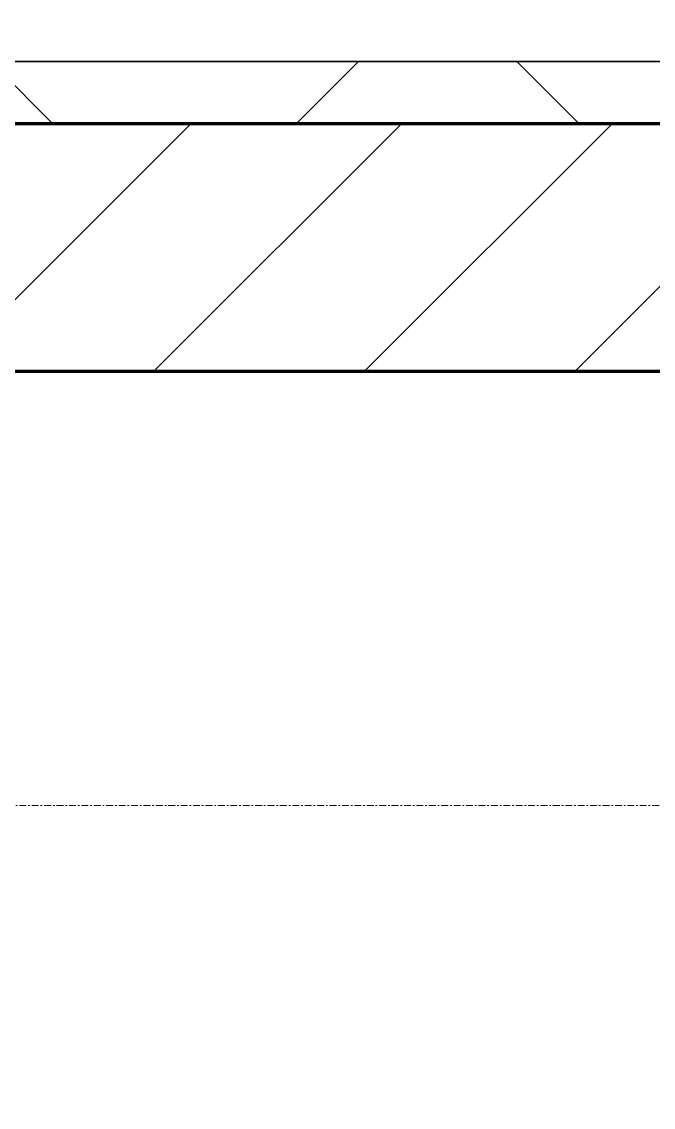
# Model space of a CAD drawing. Header units: millimetres. Extents: x -726012 to -647389, y -20772 to 18805.
# Drawn here: x -694855 to -694346, y 3336 to 4211 of the extents above; entities that cross this region are included whole.
import ezdxf
from ezdxf.xclip import XClip

# ---------------------------------------------------------------- set-up
doc = ezdxf.new("R2010")
doc.units = ezdxf.units.MM
doc.header["$XCLIPFRAME"] = 0
doc.linetypes.add('DPA_Grid _ Level 100', pattern=[10, 5.5, -1.6, 1.3, -1.6])
for name, color, linetype, lineweight in [('A-GLAZ-CURT', 2, 'Continuous', 9), ('A-WALL', 5, 'Continuous', 35), ('A-WALL-FNSH', 2, 'Continuous', 35), ('A-WALL-PATT', 1, 'Continuous', 35), ('S-GRID', 251, 'Continuous', 9)]:
    doc.layers.add(name, color=color, linetype=linetype, lineweight=lineweight)
doc.layers.add('A11_ALU.SOLID SHEET', color=2, linetype='Continuous')

# ---------------------------------------------------------------- blocks, each defined once
blk = doc.blocks.new('PPLS-PP19_Custom Tile Pattern - Custom Tile Pattern-V169-4233-01 ENLARGED MULTI-PURPOSE LEVEL - REFLECTED CEILING PLAN - SHEET 4')
at = {"layer": 'A-GLAZ-CURT'}
for p, q in [((-300, 0), (300, 0)), ((300, 0), (-300, 0)), ((195.99, 0), (213.31, 0)), ((213.31, 0), (195.99, 0)), ((230.06, 0), (300, 0)), ((-300, -50), (300, -50)), ((300, -50), (-300, -50))]:
    blk.add_line(p, q, dxfattribs=at)
for points, knots in [([(-126.5, 0), (-122.44, 0), (-108.71, 0), (-86.68, 0), (-63.44, 0), (-54.4, 0), (-48.53, 0), (-30.79, 0), (-18.03, 0), (8.61, 0), (15.02, 0), (22.91, 0), (31, 0), (39.04, 0), (51.19, 0), (58.74, 0), (61.34, 0), (61.45, 0)], [-5231.017328, -5231.017328, -5231.017328, -5231.017328, -4994.692869, -4542.524482, -4008.285538, -3689.699207, -3546.54457, -3315.260113, -2864.387349, -2439.246196, -2084.094819, -1956.422387, -1818.904206, -1645.594513, -1443.202566, -1228.752106, -1120.932285, -1120.932285, -1120.932285, -1120.932285]), ([(31.18, 0), (25.97, 0), (11.99, 0), (-16.92, 0), (-47.42, 0), (-65.77, 0), (-66.37, 0), (-66.38, 0)], [-4496.803627, -4496.803627, -4496.803627, -4496.803627, -4222.080604, -3745.412743, -2981.410125, -2542.574734, -2498.224237, -2498.224237, -2498.224237, -2498.224237]), ([(49.28, 0), (44.53, 0), (35.69, 0), (24.07, 0), (12.82, 0), (-2.9, 0), (-20.62, 0), (-32.81, 0), (-44.85, 0), (-51.43, 0), (-51.79, 0)], [-2562.591526, -2562.591526, -2562.591526, -2562.591526, -2313.748533, -2106.613311, -1925.670641, -1617.263037, -1290.787923, -1039.307308, -819.71621, -644.910881, -644.910881, -644.910881, -644.910881]), ([(30.82, 0), (29.27, 0), (20.14, 0), (3.54, 0), (-16.58, 0), (-34.76, 0), (-36.04, 0)], [-10462.034656, -10462.034656, -10462.034656, -10462.034656, -10363.088938, -9884.23066, -9424.652049, -9182.880979, -9182.880979, -9182.880979, -9182.880979]), ([(-30.52, 0), (-27.11, 0), (-17.83, 0), (5.99, 0), (22.06, 0), (37.44, 0), (43.7, 0), (47.96, 0), (48.54, 0)], [-2323.618664, -2323.618664, -2323.618664, -2323.618664, -2142.497158, -1716.209403, -1206.526904, -1089.329421, -901.315459, -871.356999, -871.356999, -871.356999, -871.356999]), ([(-19.06, 0), (-11.44, 0), (10, 0), (43.36, 0), (70.92, 0), (82.12, 0), (83.66, 0)], [-5802.707005, -5802.707005, -5802.707005, -5802.707005, -5340.621928, -4573.028122, -4094.177415, -3869.465285, -3869.465285, -3869.465285, -3869.465285]), ([(70.61, 0), (66.16, 0), (55.8, 0), (39.61, 0), (24.74, 0), (2.78, 0), (-11.9, 0), (-18.01, 0)], [-4647.237329, -4647.237329, -4647.237329, -4647.237329, -4326.416877, -4098.545751, -3766.694881, -3333.063701, -3001.340775, -3001.340775, -3001.340775, -3001.340775]), ([(-15.19, 0), (-13.07, 0), (7.48, 0), (31.54, 0), (46.53, 0), (48.88, 0)], [-461.142613, -461.142613, -461.142613, -461.142613, -429.606584, -390.253598, -382.965103, -382.965103, -382.965103, -382.965103]), ([(48.61, 0), (44.31, 0), (33.15, 0), (12, 0), (3.08, 0), (-1.67, 0), (-2.25, 0)], [-320.684075, -320.684075, -320.684075, -320.684075, -307.516438, -285.83788, -246.234814, -234.646884, -234.646884, -234.646884, -234.646884]), ([(114.39, 0), (114.2, 0), (112.08, 0), (105.42, 0), (92.38, 0), (85.59, 0), (74.4, 0), (62.26, 0), (51.85, 0), (43.81, 0), (29.53, 0), (20.67, 0), (18.85, 0), (18.16, 0)], [-8148.58938, -8148.58938, -8148.58938, -8148.58938, -8105.191388, -7723.759874, -7531.75727, -7135.649961, -6924.452779, -6738.82075, -6548.303034, -6314.283804, -6135.05769, -5972.647715, -5832.674503, -5832.674503, -5832.674503, -5832.674503]), ([(27.44, 0), (27.9, 0), (29.54, 0), (38.07, 0), (53.39, 0), (71.67, 0), (84.83, 0), (86.01, 0), (92.51, 0), (94.33, 0)], [-5037.309798, -5037.309798, -5037.309798, -5037.309798, -4887.603822, -4705.298446, -4353.683244, -3960.84581, -3759.045785, -3336.541051, -2783.776468, -2783.776468, -2783.776468, -2783.776468]), ([(27.89, 0), (29.09, 0), (33.4, 0), (42.72, 0), (48.7, 0), (49.27, 0)], [-147.777612, -147.777612, -147.777612, -147.777612, -135.792042, -118.513713, -116.723664, -116.723664, -116.723664, -116.723664]), ([(53.18, 0), (53.06, 0), (52.22, 0), (44.99, 0), (36.46, 0), (30.82, 0)], [-622.740158, -622.740158, -622.740158, -622.740158, -566.066452, -360.610861, 0, 0, 0, 0]), ([(136.44, 0), (121.66, 0), (86.93, 0), (51.16, 0), (31.18, 0)], [-106.750556, -106.750556, -106.750556, -106.750556, -59.610984, 0, 0, 0, 0]), ([(49.21, 0), (48.49, 0), (45.27, 0), (41.18, 0), (36.02, 0), (35.54, 0), (35.54, 0)], [-336.18974, -336.18974, -336.18974, -336.18974, -334.000314, -326.15566, -319.318397, -317.489778, -317.489778, -317.489778, -317.489778]), ([(36.29, 0), (37.77, 0), (43.33, 0), (47.8, 0), (49.36, 0)], [-314.598523, -314.598523, -314.598523, -314.598523, -305.899624, -300.785225, -300.785225, -300.785225, -300.785225]), ([(49.27, 0), (60.98, 0), (84.18, 0), (106.79, 0), (117.6, 0)], [-382.565648, -382.565648, -382.565648, -382.565648, -346.313304, -312.499417, -312.499417, -312.499417, -312.499417]), ([(103.09, 0), (101.08, 0), (86.31, 0), (68.02, 0), (52.15, 0), (49.27, 0)], [-375.435014, -375.435014, -375.435014, -375.435014, -369.147452, -330.153101, -321.348202, -321.348202, -321.348202, -321.348202]), ([(49.29, 0), (51.34, 0), (58.36, 0), (64.47, 0), (72.74, 0), (75.22, 0), (76.03, 0), (76.21, 0)], [-858.59608, -858.59608, -858.59608, -858.59608, -753.071572, -495.328968, -421.953223, -334.951786, -290.452333, -290.452333, -290.452333, -290.452333]), ([(116.62, 0), (112.92, 0), (98.36, 0), (76.86, 0), (58.59, 0), (51.27, 0), (49.76, 0)], [-417.916945, -417.916945, -417.916945, -417.916945, -401.860199, -357.622665, -341.267687, -336.738185, -336.738185, -336.738185, -336.738185]), ([(50.12, 0), (55.78, 0), (72.89, 0), (100.57, 0), (116.36, 0), (128.63, 0), (128.95, 0)], [-115.825696, -115.825696, -115.825696, -115.825696, -97.899267, -63.759246, -39.050993, -35.895543, -35.895543, -35.895543, -35.895543]), ([(50.21, 0), (53.95, 0), (66.49, 0), (95.91, 0), (124.45, 0), (132.42, 0), (134.6, 0)], [-299.838748, -299.838748, -299.838748, -299.838748, -287.17622, -249.500363, -194.761443, -152.241002, -152.241002, -152.241002, -152.241002]), ([(76.63, 0), (74.8, 0), (67.65, 0), (58.32, 0), (51.3, 0), (50.25, 0)], [-3095.572228, -3095.572228, -3095.572228, -3095.572228, -2950.589685, -2634.532728, -2579.643523, -2579.643523, -2579.643523, -2579.643523]), ([(61.47, 0), (61.47, 0), (61.21, 0), (54.61, 0), (53.71, 0), (53.56, 0)], [-1113.311073, -1113.311073, -1113.311073, -1113.311073, -1096.402191, -891.204116, -747.28819, -747.28819, -747.28819, -747.28819]), ([(76.22, 0), (75.58, 0), (73.64, 0), (71.05, 0), (70.61, 0)], [-193.634889, -193.634889, -193.634889, -193.634889, -31.537676, 0, 0, 0, 0]), ([(94.4, 0), (94.4, 0), (94.64, 0), (99.11, 0), (108.3, 0), (114.45, 0), (117.6, 0)], [-2348.345796, -2348.345796, -2348.345796, -2348.345796, -2310.419338, -2233.599744, -2052.234781, -1875.085073, -1875.085073, -1875.085073, -1875.085073]), ([(117.09, 0), (116.97, 0), (112.88, 0), (108.04, 0), (103.09, 0)], [-15.975958, -15.975958, -15.975958, -15.975958, -15.488593, 0, 0, 0, 0]), ([(117.36, 0), (116.15, 0), (113.75, 0), (111.98, 0), (105.66, 0), (105.23, 0), (105.23, 0)], [-9349.434131, -9349.434131, -9349.434131, -9349.434131, -9220.200448, -9012.77275, -8966.157302, -8929.495943, -8929.495943, -8929.495943, -8929.495943]), ([(105.26, 0), (105.52, 0), (111.01, 0), (112.65, 0), (113.59, 0)], [-8920.561005, -8920.561005, -8920.561005, -8920.561005, -8814.835624, -8577.462505, -8577.462505, -8577.462505, -8577.462505]), ([(157.9, 0), (156.77, 0), (151.67, 0), (143.29, 0), (134.04, 0), (126.24, 0), (120.88, 0), (118.5, 0), (117.57, 0)], [-10292.955006, -10292.955006, -10292.955006, -10292.955006, -10098.273015, -9847.788484, -9677.714971, -9567.007022, -9453.21225, -9356.856965, -9356.856965, -9356.856965, -9356.856965]), ([(168.37, 0), (167.68, 0), (162.47, 0), (148.93, 0), (126.57, 0), (117.62, 0)], [-543.375029, -543.375029, -543.375029, -543.375029, -530.793311, -458.593899, -419.374613, -419.374613, -419.374613, -419.374613]), ([(129.02, 0), (129.02, 0), (124.41, 0), (122.48, 0), (119.16, 0), (117.63, 0)], [-35.386604, -35.386604, -35.386604, -35.386604, -31.430235, -22.807238, -16.693816, -16.693816, -16.693816, -16.693816]), ([(118.18, 0), (124.75, 0), (131.53, 0), (138.28, 0), (138.53, 0)], [-311.894639, -311.894639, -311.894639, -311.894639, -291.370682, -290.5735, -290.5735, -290.5735, -290.5735]), ([(118.63, 0), (118.86, 0), (124.72, 0), (139.94, 0), (163.31, 0), (185.23, 0), (193.62, 0), (194.69, 0), (194.79, 0)], [-1855.850978, -1855.850978, -1855.850978, -1855.850978, -1843.028543, -1530.39897, -1095.004608, -529.74427, -295.064701, -265.121568, -265.121568, -265.121568, -265.121568]), ([(128.58, 0), (128.8, 0), (130.16, 0), (139.26, 0), (152.67, 0), (161.24, 0), (162.19, 0), (162.75, 0)], [-633.326174, -633.326174, -633.326174, -633.326174, -627.736123, -618.981161, -602.094757, -592.980799, -581.414464, -581.414464, -581.414464, -581.414464]), ([(137.1, 0), (136, 0), (133.64, 0), (129.87, 0), (129.11, 0)], [-670.405967, -670.405967, -670.405967, -670.405967, -651.020627, -640.742133, -640.742133, -640.742133, -640.742133]), ([(185.97, 0), (184.12, 0), (179.09, 0), (171, 0), (161.95, 0), (161.28, 0), (158.35, 0), (157.85, 0), (157.77, 0)], [-11300.096825, -11300.096825, -11300.096825, -11300.096825, -11105.624034, -10839.086983, -10768.332124, -10666.779182, -10580.760289, -10550.278881, -10550.278881, -10550.278881, -10550.278881]), ([(300, 0), (286.53, 0), (254.22, 0), (207.11, 0), (177.41, 0), (159.34, 0), (158.33, 0), (158.3, 0)], [-285.253232, -285.253232, -285.253232, -285.253232, -244.693688, -187.987675, -143.776725, -129.632772, -123.352749, -123.352749, -123.352749, -123.352749]), ([(159.07, 0), (159.13, 0), (160.84, 0), (165.21, 0), (173.59, 0), (181.07, 0), (185.77, 0)], [-115.643202, -115.643202, -115.643202, -115.643202, -114.681583, -87.660824, -65.295536, -46.257281, -46.257281, -46.257281, -46.257281]), ([(162.75, 0), (165.4, 0), (170.91, 0), (172.61, 0), (172.61, 0)], [-111.264224, -111.264224, -111.264224, -111.264224, -56.742688, -19.085662, -19.085662, -19.085662, -19.085662]), ([(247.1, 0), (246.76, 0), (245.04, 0), (238.34, 0), (226.56, 0), (221.1, 0), (200.27, 0), (182.99, 0), (174.27, 0), (169.67, 0), (168.99, 0)], [-9649.085549, -9649.085549, -9649.085549, -9649.085549, -9581.591397, -9406.094246, -9221.510254, -9016.44624, -8717.832359, -8253.978395, -8152.463617, -8069.855175, -8069.855175, -8069.855175, -8069.855175]), ([(185.92, 0), (187.02, 0), (192.71, 0), (208.82, 0), (219.42, 0), (230.06, 0)], [-46.054212, -46.054212, -46.054212, -46.054212, -41.623857, -24.459831, 0, 0, 0, 0]), ([(185.93, 0), (186.97, 0), (192.63, 0), (201.08, 0), (207.47, 0), (213.96, 0), (215.11, 0)], [-241.12305, -241.12305, -241.12305, -241.12305, -237.955587, -223.92608, -215.862851, -208.75215, -208.75215, -208.75215, -208.75215]), ([(215.22, 0), (214.62, 0), (210.55, 0), (203.98, 0), (193.08, 0), (186.36, 0), (186.13, 0)], [-203.825446, -203.825446, -203.825446, -203.825446, -198.527383, -184.406837, -162.427601, -161.657476, -161.657476, -161.657476, -161.657476]), ([(186.22, 0), (187.76, 0), (195.02, 0), (201.73, 0), (208.81, 0), (213.9, 0), (241.96, 0), (266.73, 0), (281.71, 0), (291.71, 0), (296.52, 0), (297.86, 0), (298.09, 0)], [-7828.354678, -7828.354678, -7828.354678, -7828.354678, -7784.112253, -7606.717214, -7289.299508, -7042.621073, -6582.165592, -6068.460911, -5766.029927, -5566.724884, -5280.360606, -5199.253518, -5199.253518, -5199.253518, -5199.253518]), ([(193.8, 0), (193.33, 0), (191.36, 0), (188.82, 0), (186.59, 0)], [-11665.349007, -11665.349007, -11665.349007, -11665.349007, -11565.880756, -11322.250507, -11322.250507, -11322.250507, -11322.250507]), ([(300, 0), (288.22, 0), (262, 0), (230.43, 0), (219.94, 0), (219.02, 0)], [-12528.858583, -12528.858583, -12528.858583, -12528.858583, -11905.454923, -11162.864862, -10856.732305, -10856.732305, -10856.732305, -10856.732305]), ([(219.9, 0), (220.86, 0), (227.84, 0), (242.06, 0), (246.54, 0), (246.96, 0)], [-10670.940496, -10670.940496, -10670.940496, -10670.940496, -10511.382485, -9925.173265, -9834.877357, -9834.877357, -9834.877357, -9834.877357]), ([(284.76, 0), (284.76, 0), (285.09, 0), (287.47, 0), (293.59, 0), (297.76, 0), (300, 0)], [-4110.630118, -4110.630118, -4110.630118, -4110.630118, -4053.389046, -3959.664717, -3862.421465, -3746.95702, -3746.95702, -3746.95702, -3746.95702]), ([(297.38, 0), (295.84, 0), (291.62, 0), (285.38, 0), (284.87, 0)], [-4803.172655, -4803.172655, -4803.172655, -4803.172655, -4358.271401, -4143.037883, -4143.037883, -4143.037883, -4143.037883])]:
    blk.add_open_spline(points, degree=3, knots=knots, dxfattribs=at)
for points in [[(80.35, 0), (79.57, 0), (78.27, 0), (76.63, 0)], [(84.06, 0), (83.48, 0), (82.41, 0), (81.72, 0)], [(168.74, 0), (168.74, 0), (169.81, 0), (171.51, 0)], [(185.93, 0), (180.47, 0), (175, 0), (169.49, 0)], [(171.51, 0), (175, 0), (180.3, 0), (185.01, 0)], [(172.07, 0), (176.59, 0), (181.14, 0), (185.75, 0)], [(195.11, 0), (194.91, 0), (194.44, 0), (193.8, 0)]]:
    blk.add_open_spline(points, degree=3, dxfattribs=at)
blk = doc.blocks.new('PPLS-PP19_Custom Tile Pattern - Custom Tile Pattern-V170-4233-01 ENLARGED MULTI-PURPOSE LEVEL - REFLECTED CEILING PLAN - SHEET 4')
at = {"layer": 'A-GLAZ-CURT'}
for p, q in [((-300, 0), (300, 0)), ((300, 0), (-300, 0)), ((-293.07, 0), (-277.4, 0)), ((-277.4, 0), (-293.07, 0)), ((-277.34, 0), (-275.75, 0)), ((-275.75, 0), (-277.34, 0)), ((-222.32, 0), (-209.05, 0)), ((-209.05, 0), (-222.32, 0)), ((-208.66, 0), (-205, 0)), ((-205, 0), (-208.66, 0)), ((-300, -50), (300, -50)), ((300, -50), (-300, -50))]:
    blk.add_line(p, q, dxfattribs=at)
at = {"layer": 'A-GLAZ-CURT', "flags": 128}
for points in [[(-300, 0), (-291.56, 0), (-283.3, 0), (-275.2, 0), (-267.26, 0), (-259.45, 0), (-251.77, 0), (-244.2, 0), (-236.74, 0), (-229.36, 0), (-222.06, 0), (-214.83, 0), (-207.71, 0), (-200.76, 0), (-194.02, 0), (-187.54, 0), (-181.38, 0), (-175.58, 0), (-170.25, 0), (-165.64, 0), (-162.01, 0), (-159.53, 0), (-157.46, 0), (-154.52, 0), (-149.42, 0), (-141.84, 0)], [(-209.07, 0), (-215.73, 0), (-222.63, 0), (-229.72, 0), (-236.97, 0), (-244.39, 0), (-251.96, 0), (-259.67, 0), (-267.51, 0), (-275.48, 0), (-283.55, 0), (-291.73, 0), (-300, 0)], [(-140.76, 0), (-145.5, 0), (-150.63, 0), (-155.53, 0), (-160.27, 0), (-164.95, 0), (-169.65, 0), (-174.47, 0), (-179.49, 0), (-184.81, 0), (-190.44, 0), (-196.37, 0), (-202.58, 0), (-209.04, 0)], [(-140.79, 0), (-132.81, 0), (-126.08, 0)], [(-125.17, 0), (-128.55, 0), (-134.16, 0), (-140.03, 0)]]:
    blk.add_lwpolyline(points, dxfattribs=at)
at = {"layer": 'A-GLAZ-CURT'}
for points, knots in [([(-300, 0), (-284.65, 0), (-236.57, 0), (-174.61, 0), (-129.95, 0), (-110.8, 0), (-99.5, 0), (-91.46, 0)], [-5323.127839, -5323.127839, -5323.127839, -5323.127839, -4502.809032, -2700.551212, -1002.059161, -460.363443, 0, 0, 0, 0]), ([(-278.33, 0), (-280.1, 0), (-287.17, 0), (-294.48, 0), (-300, 0)], [-13827.365201, -13827.365201, -13827.365201, -13827.365201, -13729.592194, -13439.944408, -13439.944408, -13439.944408, -13439.944408]), ([(-72.93, 0), (-75.51, 0), (-91.45, 0), (-134.08, 0), (-201.18, 0), (-254.15, 0), (-277.4, 0)], [-19442.345229, -19442.345229, -19442.345229, -19442.345229, -18935.241197, -17136.203329, -15131.813646, -13844.503796, -13844.503796, -13844.503796, -13844.503796]), ([(-209.81, 0), (-218.94, 0), (-233.42, 0), (-255.22, 0), (-262.59, 0), (-264.9, 0), (-265.4, 0)], [-1328.219744, -1328.219744, -1328.219744, -1328.219744, -858.079193, -543.655514, -208.940337, 0, 0, 0, 0]), ([(-258.6, 0), (-257.91, 0), (-254.26, 0), (-241.25, 0), (-225.99, 0), (-214.89, 0), (-210.26, 0), (-209.07, 0)], [-5722.54675, -5722.54675, -5722.54675, -5722.54675, -5657.471696, -5413.335975, -5017.494783, -4832.723979, -4769.952401, -4769.952401, -4769.952401, -4769.952401]), ([(-133.82, 0), (-135.51, 0), (-137.8, 0), (-149.31, 0), (-162.01, 0), (-177.91, 0), (-199.46, 0), (-216.65, 0), (-231.26, 0), (-233.46, 0), (-234, 0)], [-2731.647847, -2731.647847, -2731.647847, -2731.647847, -2418.507304, -2308.929706, -2113.765672, -1763.376603, -1422.553702, -978.033455, -846.069444, -682.911962, -682.911962, -682.911962, -682.911962]), ([(-233.49, 0), (-233.44, 0), (-232.38, 0), (-230.74, 0), (-225.3, 0), (-223.63, 0)], [-455.274641, -455.274641, -455.274641, -455.274641, -440.605512, -119.536984, 0, 0, 0, 0]), ([(-141.74, 0), (-142.97, 0), (-147.67, 0), (-147.69, 0), (-158.72, 0), (-174.02, 0), (-185.59, 0), (-199.81, 0), (-207.92, 0), (-209.08, 0)], [-3054.90541, -3054.90541, -3054.90541, -3054.90541, -2919.378265, -2477.344047, -2237.412286, -2029.680487, -1755.085331, -1400.429864, -1340.782367, -1340.782367, -1340.782367, -1340.782367]), ([(-208.65, 0), (-206.83, 0), (-198.98, 0), (-185.8, 0), (-171.77, 0), (-158.7, 0), (-157.22, 0)], [-4762.3879, -4762.3879, -4762.3879, -4762.3879, -4666.091899, -4349.945572, -4000.813434, -3840.635403, -3840.635403, -3840.635403, -3840.635403]), ([(-208.44, 0), (-200.84, 0), (-188.58, 0), (-169.02, 0), (-154.11, 0), (-144.39, 0), (-140.83, 0)], [-5161.076232, -5161.076232, -5161.076232, -5161.076232, -4739.070012, -4465.409639, -4149.119819, -3945.713557, -3945.713557, -3945.713557, -3945.713557]), ([(-152.35, 0), (-151.03, 0), (-147.71, 0), (-143.57, 0), (-138.62, 0)], [-3494.978217, -3494.978217, -3494.978217, -3494.978217, -3371.022232, -3227.460399, -3227.460399, -3227.460399, -3227.460399]), ([(-140.74, 0), (-143.49, 0), (-148, 0), (-150.03, 0), (-150.57, 0)], [-5443.580489, -5443.580489, -5443.580489, -5443.580489, -5298.784692, -5196.16478, -5196.16478, -5196.16478, -5196.16478]), ([(-150.34, 0), (-150.07, 0), (-147.81, 0), (-144.99, 0), (-140.75, 0)], [-4948.728362, -4948.728362, -4948.728362, -4948.728362, -4883.323924, -4455.317578, -4455.317578, -4455.317578, -4455.317578]), ([(-72.4, 0), (-74.99, 0), (-86.56, 0), (-110.94, 0), (-130.52, 0), (-147.74, 0), (-149.07, 0)], [-7658.668941, -7658.668941, -7658.668941, -7658.668941, -7508.296369, -7004.680444, -6449.282163, -6277.220794, -6277.220794, -6277.220794, -6277.220794]), ([(-148.23, 0), (-146.94, 0), (-144.3, 0), (-142.36, 0), (-141.7, 0)], [-6162.058746, -6162.058746, -6162.058746, -6162.058746, -6017.569127, -5928.486305, -5928.486305, -5928.486305, -5928.486305]), ([(-146.69, 0), (-146.59, 0), (-145.49, 0), (-135.69, 0), (-128.29, 0), (-125.15, 0)], [-420.34245, -420.34245, -420.34245, -420.34245, -406.956646, -290.263673, 0, 0, 0, 0]), ([(-118.78, 0), (-121.86, 0), (-126.28, 0), (-134.54, 0), (-139.5, 0), (-140.74, 0)], [-5938.474035, -5938.474035, -5938.474035, -5938.474035, -5700.061948, -5508.838257, -5443.601199, -5443.601199, -5443.601199, -5443.601199]), ([(-140.74, 0), (-138.91, 0), (-133.89, 0), (-127.33, 0), (-124.19, 0), (-123.43, 0), (-123.28, 0)], [-3944.053005, -3944.053005, -3944.053005, -3944.053005, -3839.893365, -3647.167523, -3488.92562, -3439.852845, -3439.852845, -3439.852845, -3439.852845]), ([(-140.7, 0), (-140.57, 0), (-136.56, 0), (-127.26, 0), (-107.3, 0), (-90.42, 0), (-75.26, 0), (-68.41, 0), (-65.12, 0), (-63.63, 0)], [-4453.855526, -4453.855526, -4453.855526, -4453.855526, -4440.880425, -4054.690705, -3793.097032, -3402.597032, -3144.956779, -3050.982048, -2969.237017, -2969.237017, -2969.237017, -2969.237017]), ([(-140.66, 0), (-138.61, 0), (-136.69, 0), (-133.93, 0), (-128.78, 0), (-126.5, 0)], [-5878.117046, -5878.117046, -5878.117046, -5878.117046, -5560.701257, -5364.112219, -5231.017328, -5231.017328, -5231.017328, -5231.017328]), ([(-86.16, 0), (-91.37, 0), (-104.13, 0), (-122.65, 0), (-135.12, 0), (-139.26, 0), (-139.93, 0)], [-1681.3698, -1681.3698, -1681.3698, -1681.3698, -1374.161226, -945.742622, -741.901385, -700.57075, -700.57075, -700.57075, -700.57075]), ([(-127.41, 0), (-131.63, 0), (-133.16, 0), (-134.09, 0), (-134.15, 0)], [-8540.990293, -8540.990293, -8540.990293, -8540.990293, -8266.114998, -8246.473386, -8246.473386, -8246.473386, -8246.473386]), ([(-134.15, 0), (-133.32, 0), (-130.31, 0), (-117.33, 0), (-92.04, 0), (-79.19, 0), (-73.21, 0), (-72.39, 0)], [-7657.439573, -7657.439573, -7657.439573, -7657.439573, -7293.749979, -6839.55839, -6236.997189, -5713.340575, -5627.643638, -5627.643638, -5627.643638, -5627.643638]), ([(-120.13, 0), (-120.14, 0), (-120.24, 0), (-121.3, 0), (-129.25, 0), (-133.82, 0)], [-2933.992132, -2933.992132, -2933.992132, -2933.992132, -2920.575025, -2840.280255, -2731.647847, -2731.647847, -2731.647847, -2731.647847]), ([(-113.43, 0), (-113.44, 0), (-113.96, 0), (-119.73, 0), (-125.43, 0), (-127.03, 0), (-127.41, 0)], [-328.499627, -328.499627, -328.499627, -328.499627, -282.672656, -98.539552, -24.539552, 0, 0, 0, 0]), ([(-126.5, 0), (-122.44, 0), (-108.71, 0), (-90.81, 0), (-77.3, 0), (-72.4, 0)], [-5231.017328, -5231.017328, -5231.017328, -5231.017328, -4994.692869, -4542.524482, -4237.747917, -4237.747917, -4237.747917, -4237.747917]), ([(-125.15, 0), (-124.93, 0), (-121.96, 0), (-113.01, 0), (-98.9, 0), (-86.6, 0), (-76.28, 0), (-72.39, 0)], [-3362.7396, -3362.7396, -3362.7396, -3362.7396, -3342.215224, -3074.362186, -2902.289527, -2605.247022, -2394.38093, -2394.38093, -2394.38093, -2394.38093]), ([(-122.08, 0), (-122.01, 0), (-121.69, 0), (-121.2, 0), (-120.88, 0)], [-3136.336417, -3136.336417, -3136.336417, -3136.336417, -3110.304437, -3035.164275, -3035.164275, -3035.164275, -3035.164275]), ([(-72.4, 0), (-74.27, 0), (-85.38, 0), (-99.51, 0), (-114.02, 0), (-117.28, 0), (-118.78, 0)], [-845.746956, -845.746956, -845.746956, -845.746956, -740.068933, -229.489605, -116.330425, 0, 0, 0, 0]), ([(-117.74, 0), (-117.19, 0), (-114.78, 0), (-113.43, 0), (-113.43, 0)], [-821.249067, -821.249067, -821.249067, -821.249067, -394.672656, -330.879064, -330.879064, -330.879064, -330.879064]), ([(-36.62, 0), (-36.62, 0), (-40.35, 0), (-44.32, 0), (-58.97, 0), (-85.2, 0), (-107.61, 0), (-116.56, 0), (-117.56, 0)], [-4069.478503, -4069.478503, -4069.478503, -4069.478503, -3858.647035, -3538.256648, -2842.901703, -2193.204658, -1433.981041, -985.49888, -985.49888, -985.49888, -985.49888]), ([(-115.82, 0), (-114.96, 0), (-110.41, 0), (-96.78, 0), (-71.33, 0), (-42.53, 0), (-12.78, 0), (4.23, 0), (9.64, 0), (10.14, 0), (10.18, 0)], [-5724.064692, -5724.064692, -5724.064692, -5724.064692, -5430.283136, -5103.229623, -4799.173296, -4065.652676, -3589.737505, -3285.047089, -3066.359526, -3044.715262, -3044.715262, -3044.715262, -3044.715262]), ([(-72.47, 0), (-80.52, 0), (-94, 0), (-112.01, 0), (-114.94, 0), (-115.63, 0)], [-1208.454564, -1208.454564, -1208.454564, -1208.454564, -789.402658, -501.969187, -243.577221, -243.577221, -243.577221, -243.577221]), ([(-91.46, 0), (-90.09, 0), (-84.7, 0), (-77.43, 0), (-72.73, 0), (-72.64, 0), (-72.64, 0)], [-19832.387487, -19832.387487, -19832.387487, -19832.387487, -19753.885894, -19541.04734, -19478.625389, -19471.062469, -19471.062469, -19471.062469, -19471.062469]), ([(-29.03, 0), (-33.97, 0), (-43.74, 0), (-56.37, 0), (-71.66, 0), (-77.83, 0), (-82.66, 0), (-83.28, 0), (-83.28, 0)], [-2680.714891, -2680.714891, -2680.714891, -2680.714891, -2413.671296, -2161.752162, -2006.592567, -1646.621388, -1424.436217, -1393.971743, -1393.971743, -1393.971743, -1393.971743]), ([(-83.28, 0), (-83.28, 0), (-82.91, 0), (-78.38, 0), (-74.96, 0), (-73.16, 0)], [-1393.4169, -1393.4169, -1393.4169, -1393.4169, -1353.722004, -1274.333717, -1179.514552, -1179.514552, -1179.514552, -1179.514552]), ([(-72.38, 0), (-70.65, 0), (-61.33, 0), (-48.14, 0), (-36.49, 0), (-33.57, 0), (-29.94, 0), (-28.57, 0)], [-1165.887657, -1165.887657, -1165.887657, -1165.887657, -1073.56893, -651.549973, -296.515819, -83.513472, 0, 0, 0, 0]), ([(-72.25, 0), (-68.63, 0), (-60.64, 0), (-54.4, 0), (-48.53, 0), (-30.79, 0), (-18.03, 0), (8.61, 0), (15.02, 0), (22.91, 0), (31, 0), (39.04, 0), (51.19, 0), (58.74, 0), (61.34, 0), (61.45, 0)], [-4234.633075, -4234.633075, -4234.633075, -4234.633075, -4008.285538, -3689.699207, -3546.54457, -3315.260113, -2864.387349, -2439.246196, -2084.094819, -1956.422387, -1818.904206, -1645.594513, -1443.202566, -1228.752106, -1120.932285, -1120.932285, -1120.932285, -1120.932285]), ([(-63.96, 0), (-64.13, 0), (-67.72, 0), (-71.26, 0), (-72.02, 0)], [-2171.769325, -2171.769325, -2171.769325, -2171.769325, -2007.031671, -1961.5981, -1961.5981, -1961.5981, -1961.5981]), ([(9.32, 0), (9.08, 0), (7.65, 0), (2.57, 0), (-12.23, 0), (-25.64, 0), (-40, 0), (-56.07, 0), (-67.14, 0), (-71.93, 0)], [-2922.926651, -2922.926651, -2922.926651, -2922.926651, -2882.788014, -2720.818881, -2518.50168, -2125.455881, -1792.521578, -1466.981642, -1217.886105, -1217.886105, -1217.886105, -1217.886105]), ([(-71.71, 0), (-70.62, 0), (-68.15, 0), (-65.93, 0), (-65.07, 0)], [-2381.94055, -2381.94055, -2381.94055, -2381.94055, -2322.099534, -2241.8264, -2241.8264, -2241.8264, -2241.8264]), ([(-26.75, 0), (-27.82, 0), (-36.18, 0), (-51.19, 0), (-64.83, 0), (-71.7, 0)], [-8718.362214, -8718.362214, -8718.362214, -8718.362214, -8532.293389, -8073.216054, -7672.158748, -7672.158748, -7672.158748, -7672.158748]), ([(-71.48, 0), (-67.18, 0), (-62.34, 0), (-60.36, 0), (-59.97, 0)], [-5595.821226, -5595.821226, -5595.821226, -5595.821226, -5140.470607, -5006.787413, -5006.787413, -5006.787413, -5006.787413]), ([(-36.33, 0), (-36.43, 0), (-37.27, 0), (-45.02, 0), (-46.13, 0), (-58.64, 0), (-67.89, 0), (-71.32, 0)], [-1855.773136, -1855.773136, -1855.773136, -1855.773136, -1810.870157, -1672.078046, -1405.135169, -1060.00838, -866.027463, -866.027463, -866.027463, -866.027463]), ([(-66.39, 0), (-66.39, 0), (-63.63, 0), (-53.63, 0), (-34.42, 0), (-29.82, 0), (-29.19, 0)], [-2493.31794, -2493.31794, -2493.31794, -2493.31794, -2315.303971, -1809.437387, -963.711516, -666.19313, -666.19313, -666.19313, -666.19313]), ([(31.18, 0), (25.97, 0), (11.99, 0), (-16.92, 0), (-47.42, 0), (-65.77, 0), (-66.37, 0), (-66.38, 0)], [-4496.803627, -4496.803627, -4496.803627, -4496.803627, -4222.080604, -3745.412743, -2981.410125, -2542.574734, -2498.224237, -2498.224237, -2498.224237, -2498.224237])]:
    blk.add_open_spline(points, degree=3, knots=knots, dxfattribs=at)
for points in [[(-223.63, 0), (-219.55, 0), (-214.3, 0), (-209.08, 0)], [(-140.79, 0), (-143.85, 0), (-146.3, 0), (-146.95, 0)], [(-137.88, 0), (-138.86, 0), (-139.85, 0), (-140.78, 0)], [(-72.41, 0), (-77, 0), (-81.53, 0), (-86.16, 0)]]:
    blk.add_open_spline(points, degree=3, dxfattribs=at)
blk = doc.blocks.new('*U885')
at = {"layer": 'A-GLAZ-CURT'}
for name, p in [('PPLS-PP19_Custom Tile Pattern - Custom Tile Pattern-V169-4233-01 ENLARGED MULTI-PURPOSE LEVEL - REFLECTED CEILING PLAN - SHEET 4', (-18600, 11720.41)), ('PPLS-PP19_Custom Tile Pattern - Custom Tile Pattern-V170-4233-01 ENLARGED MULTI-PURPOSE LEVEL - REFLECTED CEILING PLAN - SHEET 4', (-18000, 11720.41))]:
    blk.add_blockref(name, p, dxfattribs=at)
blk = doc.blocks.new('*U1287')
blk.add_lwpolyline([(21173.36, -580), (28210, -580), (28210, -6849.96), (45954.15, -6849.96), (45954.15, 600), (82995.06, 600), (83086.47, 650), (90052, 650), (90392, 990), (103159.16, 990), (103159.16, 4990), (21173.36, 4990), (21173.36, 3485.45), (21203.36, 3485.45), (21203.36, 925.54), (21173.36, 925.54), (21173.36, -580)])
blk = doc.blocks.new('*U1069')
at = {"layer": 'S-GRID', "linetype": 'DPA_Grid _ Level 100'}
blk.add_line((24470.65, 11120.41), (-48391.93, 11120.41), dxfattribs=at)

msp = doc.modelspace()

# ---------------------------------------------------------------- hatches: boundary and pattern name
at = {"layer": 'A-WALL-PATT', "lineweight": 9}
h = msp.add_hatch(dxfattribs=at)
h.set_pattern_fill('FP_3', color=256, style=0, pattern_type=2)
h.set_pattern_definition([(45, (0, 0), (-212.13203, 212.13203), []), (135, (0, 0), (-212.13203, -212.13203), [])])
h.paths.add_polyline_path([(-661708.03, 4129.02), (-661758.03, 4179.02), (-698678.22, 4179.02), (-698678.22, 4129.02), (-663127.46, 4129.02)])
h = msp.add_hatch(dxfattribs=at)
h.set_pattern_fill('FP_2', color=256, style=0, pattern_type=2)
h.set_pattern_definition([(45, (0, 0), (-84.852814, 84.852814), [])])
h.paths.add_polyline_path([(-661508.03, 3929.02), (-661708.03, 4129.02), (-698478.22, 4129.02), (-698478.22, 3929.02), (-661790.87, 3929.02)])

# ---------------------------------------------------------------- linework, layer by layer
at = {"layer": 'A-WALL', "color": 7, "lineweight": 70}
for p, q in [((-698478.22, 4129.02), (-661708.03, 4129.02)), ((-680392.37, 3929.02), (-698478.22, 3929.02))]:
    msp.add_line(p, q, dxfattribs=at)
at = {"layer": 'A-WALL-FNSH', "color": 250}
for p, q in [((-698678.22, 4179.02), (-661758.03, 4179.02)), ((-661708.03, 4129.02), (-698678.22, 4129.02))]:
    msp.add_line(p, q, dxfattribs=at)

# ---------------------------------------------------------------- block references
msp.add_blockref('*U885', (-676282.37, -7541.39))

# ---------------------------------------------------------------- next in the draw order: block references
at = {"layer": 'A11_ALU.SOLID SHEET'}
ref = msp.add_blockref('*U1287', (-744682.37, 3579.02), dxfattribs=at)
XClip(ref).set_block_clipping_path([(22516.8245944298, -23612.0000696909), (92487.8891097467, 7199.9972603897)])

# ---------------------------------------------------------------- next in the draw order: block references
msp.add_blockref('*U1069', (-676282.37, -7541.39))

doc.saveas('drawing.dxf')
